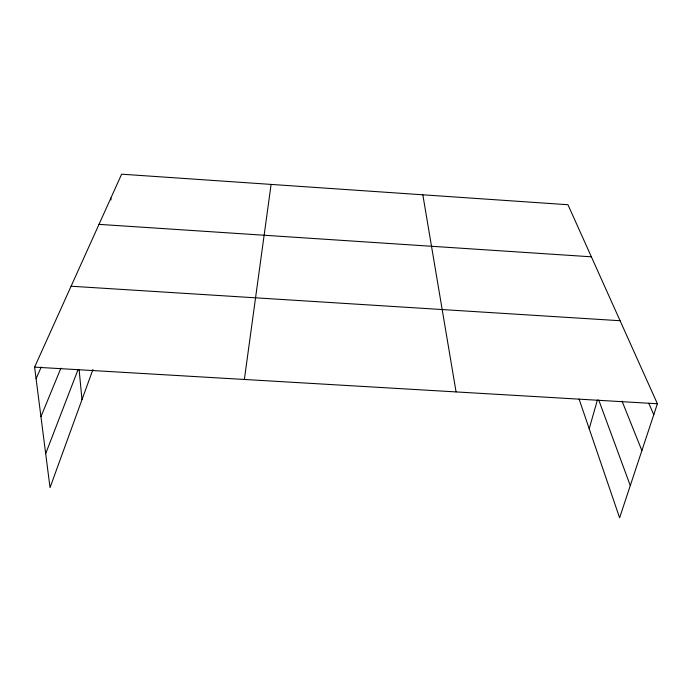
<?xml version="1.0" encoding="UTF-8"?>
<svg xmlns="http://www.w3.org/2000/svg" width="692" height="692" viewBox="0 0 692 692"><rect width="100%" height="100%" fill="white"/><g stroke="black" fill="none" stroke-linecap="round" stroke-linejoin="round"><path stroke-width="1.04" d="M244.363 379.467L271.1 184.409M589.203 428.729L597.404 400.045M92.953 369.459L50.032 487.626L34.6 367.132L121.636 174.185L567.959 204.728L657.4 403.756L619.608 517.815L579.066 399.042M45.681 453.649L78.135 369.39M40.949 416.679L60.905 368.153M36.088 378.714L41.252 367.011M34.6 367.132L657.4 403.756M71.094 286.228L620.084 320.725M99.008 224.355L591.366 256.81M648.759 403.228L653.776 414.69M622.065 401.161L641.882 450.578M598.727 400.002L630.282 485.594M422.829 194.798L456.071 391.914M79.104 369.563L81.993 399.639M110.884 198.024L111.014 199.979"/></g></svg>
